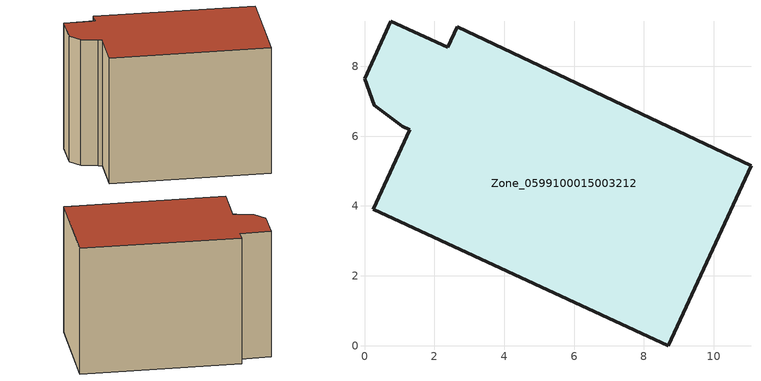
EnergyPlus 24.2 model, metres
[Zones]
Zone_0599100015003212
 floor ground (C_G): 0.28,6.89 0,7.65 0.75,9.29 2.38,8.54 2.66,9.13 11.06,5.15 8.69,0 0.26,3.91 1.3,6.17 1.08,6.28 z0.87
 wall outside (C_F): 2.38,8.54 0.75,9.29 0,7.65 0.28,6.89 1.08,6.28 1.3,6.17 0.26,3.91 8.69,0 11.06,5.15 2.66,9.13 2.38,8.54 z0.87:8.74
 roof outside (C_R): 1.08,6.28 1.3,6.17 0.26,3.91 8.69,0 11.06,5.15 2.66,9.13 2.38,8.54 0.75,9.29 0,7.65 0.28,6.89 z8.74
[BUILDING]
Pand.0599100015003212: North Axis=0; Terrain=City; Loads Convergence Tolerance Value=0.04; Temperature Convergence Tolerance Value=0.4; Solar Distribution=FullExterior; Maximum Number of Warmup Days=25; Minimum Number of Warmup Days=1
[Site:Location]
Rotterdam.The.Hague.AP_ZH_NLD Design_Conditions: Latitude=51.96; Longitude=4.45; Time Zone=1; Elevation=-4.5
[SITE:GROUNDTEMPERATURE:BUILDINGSURFACE]
18, 18, 18, 18, 18, 18, 18, 18, 18, 18, 18, 18
[MATERIAL] Thermal Absorptance=0.9; Solar Absorptance=0.7; Visible Absorptance=0.7
Name | Roughness | Thickness | Conductivity | Density | Specific Heat
G.TI.1965-1974 | MediumSmooth | 0.15 | 0.882353 | 540 | 1210
F.TI.1965-1974 | Rough | 0.3 | 0.697674 | 1920 | 840
R.TI.1965-1974 | MediumRough | 0.2 | 0.232558 | 1500 | 1000
[CONSTRUCTION]
C_G: G.TI.1965-1974
C_F: F.TI.1965-1974
C_R: R.TI.1965-1974
[ZONE]
Zone_0599100015003212: Type=1; Multiplier=1; Ceiling Height=Autocalculate; Volume=Autocalculate; Floor Area=autocalculate; Part of Total Floor Area=Yes
[ZONEINFILTRATION:DESIGNFLOWRATE]
Infil_Zone_0599100015003212: Zone or ZoneList or Space or SpaceList=Zone_0599100015003212; Schedule=AlwaysOn; Design Flow Rate Calculation Method=Flow/Area; Flow Rate per Floor Area=0.003; Constant Term Coefficient=1; Temperature Term Coefficient=0; Velocity Term Coefficient=0; Velocity Squared Term Coefficient=0
[HVACTEMPLATE:ZONE:IDEALLOADSAIRSYSTEM]
Zone_0599100015003212: Maximum Heating Supply Air Temperature=50; Minimum Cooling Supply Air Temperature=13; Maximum Heating Supply Air Humidity Ratio=0.0156; Minimum Cooling Supply Air Humidity Ratio=0.0077; Heating Limit=NoLimit; Cooling Limit=NoLimit; Dehumidification Control Type=ConstantSensibleHeatRatio; Cooling Sensible Heat Ratio=0.7; Dehumidification Setpoint=60; Humidification Control Type=None; Humidification Setpoint=30; Outdoor Air Method=None; Outdoor Air Flow Rate per Person=0.00944; Outdoor Air Flow Rate per Zone Floor Area=0; Outdoor Air Flow Rate per Zone=0; Demand Controlled Ventilation Type=None; Outdoor Air Economizer Type=NoEconomizer; Heat Recovery Type=None; Sensible Heat Recovery Effectiveness=0.7; Latent Heat Recovery Effectiveness=0.65
[ZONECONTROL:THERMOSTAT]
ThermostatControl_Zone_0599100015003212: Zone or ZoneList=Zone_0599100015003212; Control Type Schedule=DualSetpointControlType; Control 1=Thermostat_Zone_0599100015003212; Temperature Difference Between Cutout And Setpoint=0
[THERMOSTATSETPOINT:DUALSETPOINT]
Thermostat_Zone_0599100015003212: Heating Setpoint Temperature Schedule=HeatingSetpoint_Zone_0599100015003212; Cooling Setpoint Temperature Schedule=CoolingSetpoint_Zone_0599100015003212
[SCHEDULE:COMPACT]
HeatingSetpoint_Zone_0599100015003212: Through: 12/31, For: AllDays, Until: 24:00, 21
CoolingSetpoint_Zone_0599100015003212: Through: 12/31, For: AllDays, Until: 24:00, 24
DualSetpointControlType: Through: 12/31, For: AllDays, Until: 24:00, 4
AlwaysOn: Through: 12/31, For: AllDays, Until: 24:00, 1
